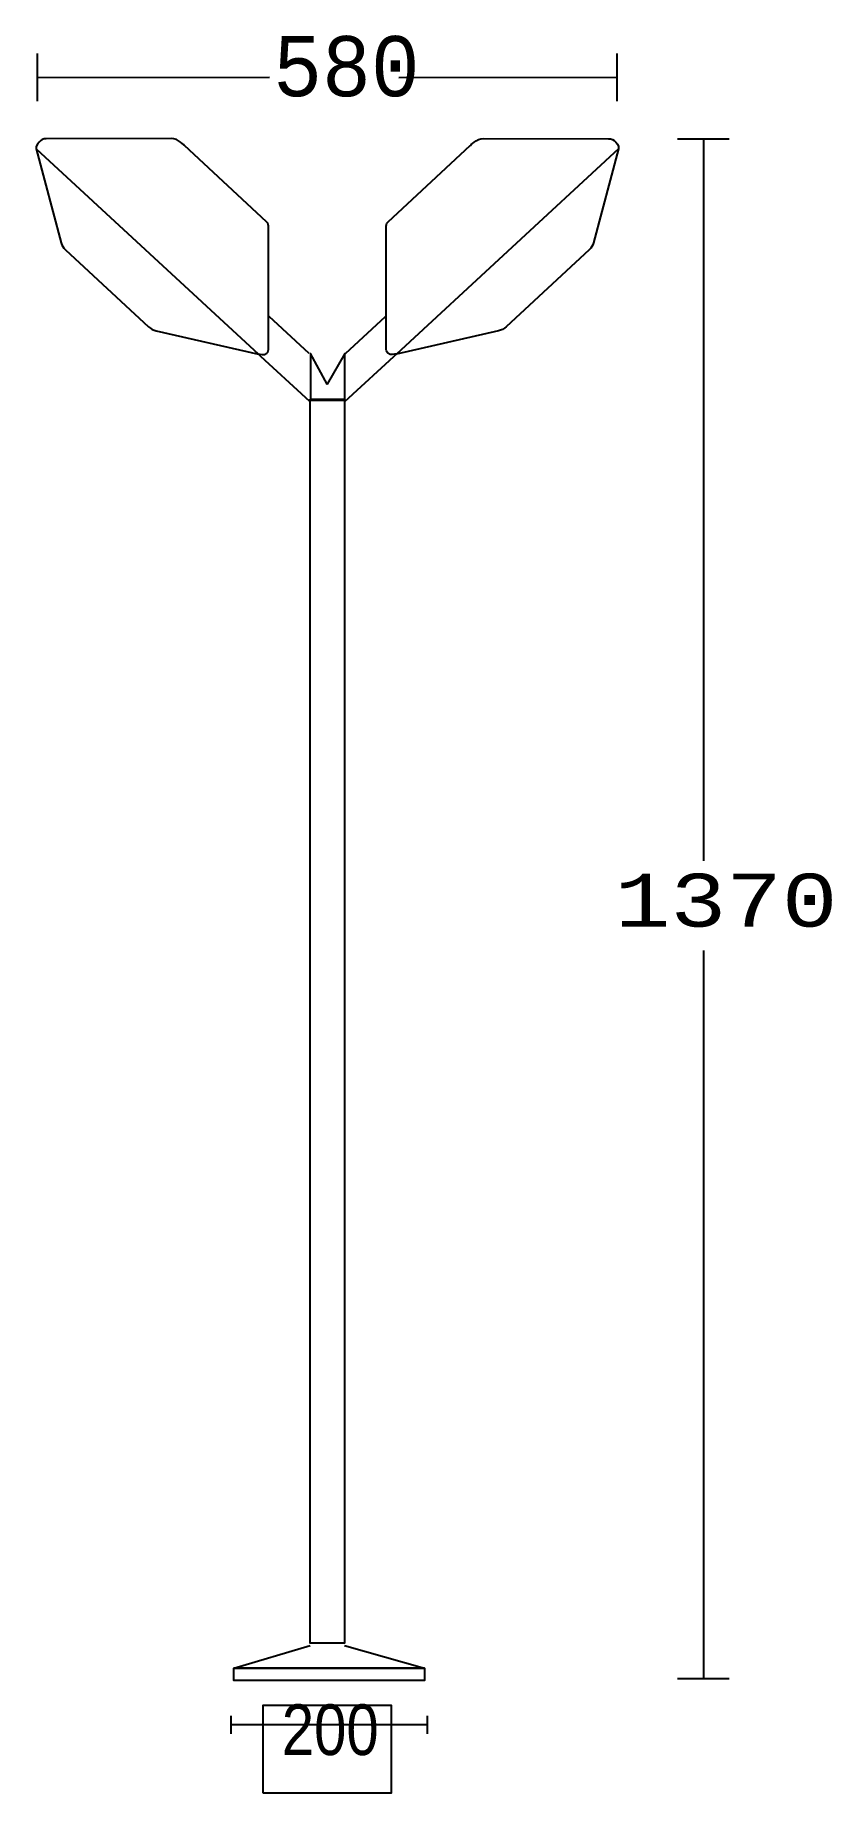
# Model space of a CAD drawing. Extents: x 0 to 181, y 0 to 398.
import ezdxf

# ---------------------------------------------------------------- set-up
doc = ezdxf.new("R2010")
doc.units = 0
doc.layers.add('LIVELLO_1', color=160, linetype='Continuous')
doc.styles.add('STD', font='txt')

# ---------------------------------------------------------------- blocks, each defined once
blk = doc.blocks.new('AI9-BLK1')
at = {"layer": 'LIVELLO_1', "color": 7}
for p, q in [((-86.28, 183.91), (-86.28, 194.69)), ((45.06, 183.92), (45.06, 194.7)), ((-86.28, 189.3), (-33.74, 189.31)), ((-4.43, 189.3), (45.06, 189.31)), ((58.79, 175.38), (70.46, 175.38)), ((64.62, 175.38), (64.62, 11.8)), ((-86.62, 173.13), (-36.24, 126.6)), ((45.42, 173.13), (-4.97, 126.6)), ((-24.71, 126.73), (-33.81, 135.14)), ((-16.5, 126.73), (-7.4, 135.14)), ((-24.6, 115.84), (-36.56, 126.89)), ((-16.61, 115.84), (-4.65, 126.89)), ((64.62, -8.58), (64.62, -173.47)), ((58.79, -173.47), (70.46, -173.47)), ((-42.46, -181.98), (-42.46, -186.04)), ((2.01, -181.98), (2.01, -186.04)), ((2.01, -184.01), (-42.46, -184.01))]:
    blk.add_line(p, q, dxfattribs=at)
for points in [[(-24.43, 116.16), (-16.62, 116.16), (-16.62, 126.71), (-20.63, 119.79), (-24.43, 126.71)], [(-24.51, 116.34), (-16.7, 116.34), (-16.7, -165.51), (-24.51, -165.51)], [(-41.77, -171.15), (1.39, -171.15), (1.39, -173.97), (-41.77, -173.97)], [(-35.26, -199.41), (-6.08, -199.41), (-6.08, -179.61), (-35.26, -179.61)]]:
    blk.add_lwpolyline(points, close=True, dxfattribs=at)
for points in [[(-24.43, 116.15), (-24.43, 116.15), (-16.62, 116.15)], [(-16.7, -166.01), (1.39, -171.2), (-41.77, -171.2), (-24.51, -166.01)]]:
    blk.add_lwpolyline(points, dxfattribs=at)
for points in [[(-80.91, 151.82), (-80.91, 151.82), (-86.62, 173.13), (-86.62, 173.13), (-86.83, 173.72), (-86, 174.62), (-85.58, 175.01), (-85.16, 175.4), (-84.31, 175.4), (-84.31, 175.4), (-84.31, 175.4), (-56.02, 175.46), (-56.02, 175.46), (-54.32, 175.46), (-52.97, 173.82), (-52.97, 173.82), (-52.97, 173.82), (-34.36, 156.56), (-34.36, 156.56), (-33.93, 156.16), (-33.94, 155.78), (-33.94, 155.09), (-33.94, 155.09), (-33.91, 127.97), (-33.91, 127.97), (-33.91, 127.58), (-34, 127.1), (-34.34, 126.79), (-34.97, 126.21), (-35.82, 126.6), (-36.24, 126.6), (-36.24, 126.6), (-59.38, 131.89), (-59.38, 131.89), (-60.01, 132.01), (-60.62, 132.3), (-61.11, 132.76), (-61.11, 132.76), (-79.97, 150.21), (-79.97, 150.21), (-80.46, 150.67), (-80.77, 151.23), (-80.91, 151.82)], [(39.7, 151.82), (39.7, 151.82), (45.42, 173.13), (45.42, 173.13), (45.63, 173.72), (44.8, 174.62), (44.37, 175.01), (43.95, 175.4), (43.1, 175.4), (43.1, 175.4), (43.1, 175.4), (14.81, 175.46), (14.81, 175.46), (13.12, 175.46), (11.76, 173.82), (11.76, 173.82), (11.76, 173.82), (-6.85, 156.56), (-6.85, 156.56), (-7.28, 156.16), (-7.27, 155.78), (-7.27, 155.09), (-7.27, 155.09), (-7.3, 127.97), (-7.3, 127.97), (-7.3, 127.58), (-7.21, 127.1), (-6.87, 126.79), (-6.24, 126.21), (-5.39, 126.6), (-4.97, 126.6), (-4.97, 126.6), (18.17, 131.89), (18.17, 131.89), (18.81, 132.01), (19.41, 132.3), (19.91, 132.76), (19.91, 132.76), (38.76, 150.21), (38.76, 150.21), (39.26, 150.67), (39.57, 151.23), (39.7, 151.82)]]:
    blk.add_open_spline(points, degree=3, knots=[0, 0, 0, 0, 1, 1, 1, 2, 2, 2, 3, 3, 3, 4, 4, 4, 5, 5, 5, 6, 6, 6, 7, 7, 7, 8, 8, 8, 9, 9, 9, 10, 10, 10, 11, 11, 11, 12, 12, 12, 13, 13, 13, 14, 14, 14, 14], dxfattribs=at)
at = {"layer": 'LIVELLO_1', "color": 7, "attachment_point": 1, "style": 'STD'}
for s, insert, char_height in [('\\fCourier|b0|i0;\\H13.6396;\\W0.81;\\C7;580', (-32.88, 198.65), 13.6396), ('\\fCourier|b0|i0;\\H11.9986;\\W1.05;\\C7;1370', (44.53, 8.86), 11.9986), ('\\fArial Narrow|b0|i0;\\H11.4911;\\C7;20\\H11.4911;0', (-30.93, -179.36), 11.4911)]:
    blk.add_mtext(s, dxfattribs=dict(at, insert=insert, char_height=char_height))

msp = doc.modelspace()

# ---------------------------------------------------------------- block references
at = {"layer": 'LIVELLO_1', "color": 7}
msp.add_blockref('AI9-BLK1', (86.946631, 199.459918), dxfattribs=at)

doc.saveas('drawing.dxf')
